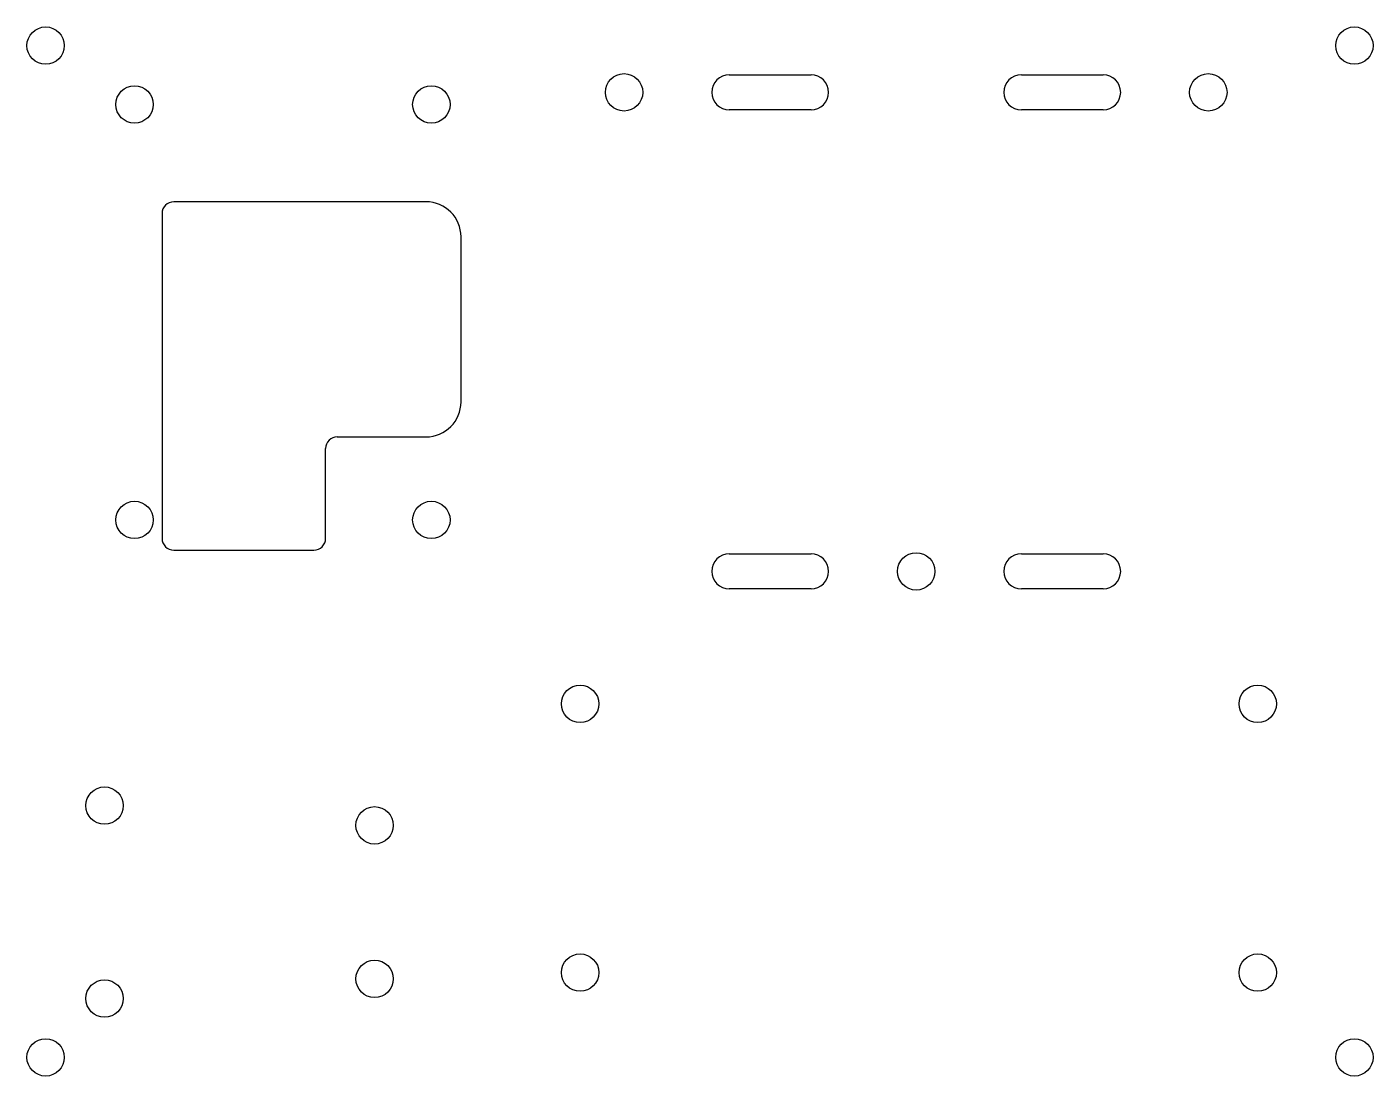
# Model space of a CAD drawing. Header units: millimetres. Extents: x 1 to 117, y 1 to 91.
import ezdxf

# ---------------------------------------------------------------- set-up
doc = ezdxf.new("R2010")
doc.units = ezdxf.units.MM
doc.header["$MEASUREMENT"] = 0
doc.layers.add('HOLES', color=3, linetype='Continuous', true_color=0x00ff00)

msp = doc.modelspace()

# ---------------------------------------------------------------- linework, layer by layer
at = {"layer": 'HOLES'}
for p, q in [((61.5, 87.1), (68.5, 87.1)), ((86.5, 87.1), (93.5, 87.1)), ((68.5, 84.1), (61.5, 84.1)), ((93.5, 84.1), (86.5, 84.1)), ((32.98, 76.23), (13.96, 76.23)), ((35.55, 76.23), (32.98, 76.23)), ((12.96, 75.23), (12.96, 47.42)), ((38.55, 59.11), (38.55, 73.23)), ((27.96, 56.11), (32.93, 56.11)), ((32.93, 56.11), (35.55, 56.11)), ((26.96, 47.42), (26.96, 55.11)), ((13.96, 46.42), (25.96, 46.42)), ((61.5, 46.1), (68.5, 46.1)), ((86.5, 46.1), (93.5, 46.1)), ((68.5, 43.1), (61.5, 43.1)), ((93.5, 43.1), (86.5, 43.1))]:
    msp.add_line(p, q, dxfattribs=at)
for centre in [(3, 89.6), (115, 89.6), (52.5, 85.6), (102.5, 85.6), (10.61, 84.56), (36.01, 84.56), (10.61, 49), (36.01, 49), (77.5, 44.6), (48.74, 33.26), (106.73, 33.26), (8.04, 24.55), (31.15, 22.86), (48.74, 10.26), (106.73, 10.26), (31.15, 9.72), (8.04, 8.04), (3, 3), (115, 3)]:
    msp.add_circle(centre, 1.6, dxfattribs=at)
for centre, radius, start, end in [((61.5, 85.6), 1.5, 90, 270), ((68.5, 85.6), 1.5, 270, 90), ((86.5, 85.6), 1.5, 90, 270), ((93.5, 85.6), 1.5, 270, 90), ((13.96, 75.23), 1, 90, 180), ((35.55, 73.23), 3, 0, 90), ((35.55, 59.11), 3, 270, 0), ((27.96, 55.11), 1, 90, 180), ((13.96, 47.42), 1, 180, 270), ((25.96, 47.42), 1, 270, 0), ((61.5, 44.6), 1.5, 90, 270), ((68.5, 44.6), 1.5, 270, 90), ((86.5, 44.6), 1.5, 90, 270), ((93.5, 44.6), 1.5, 270, 90)]:
    msp.add_arc(centre, radius, start, end, dxfattribs=at)

doc.saveas('drawing.dxf')
